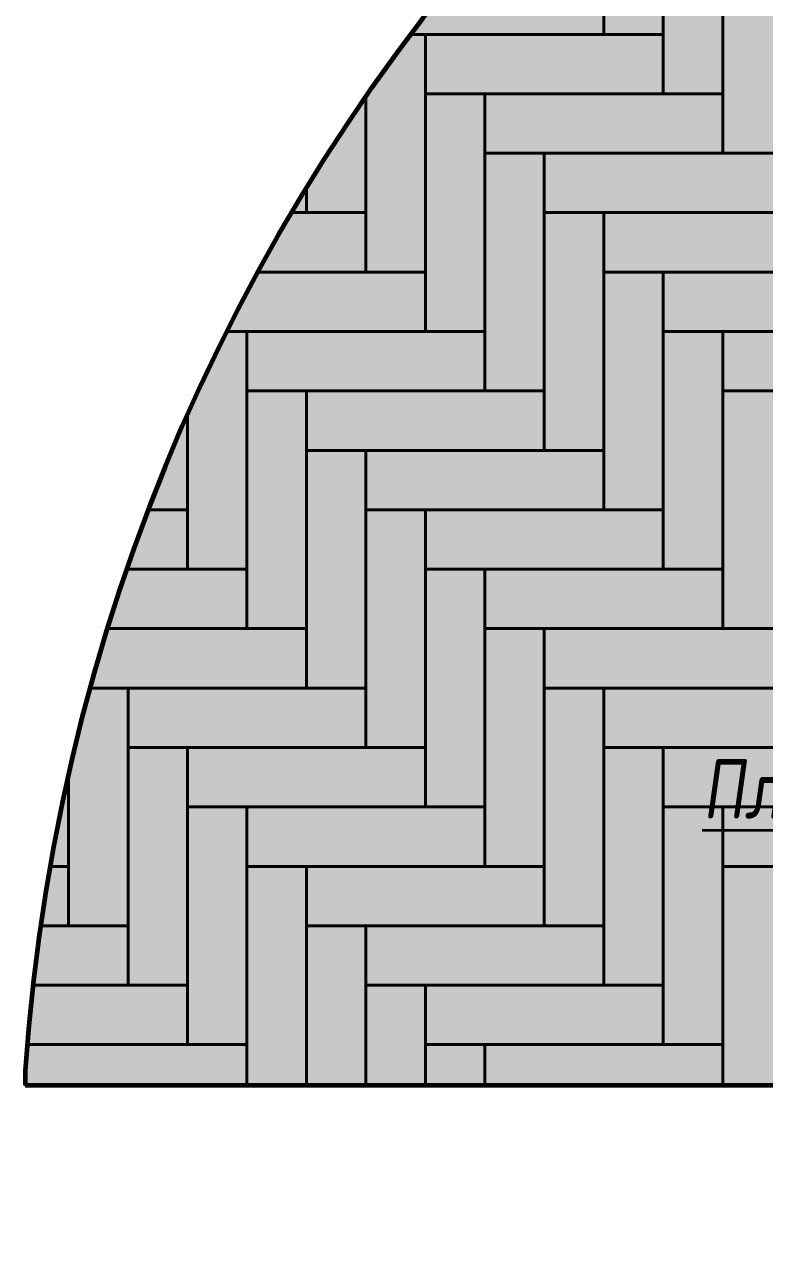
# Model space of a CAD drawing. Header units: millimetres. Extents: x -510890 to 418982, y -118257 to 141350.
# Drawn here: x 58457 to 61567, y -8091 to -2929 of the extents above; entities that cross this region are included whole.
import ezdxf
from ezdxf import colors
from ezdxf.entities.mleader import LeaderData, LeaderLine
from ezdxf.math import Vec2, Vec3

# ---------------------------------------------------------------- set-up
doc = ezdxf.new("R2010")
doc.units = ezdxf.units.MM
doc.layers.add('АР_Площадь контур', color=220, linetype='Continuous', lineweight=35, plot=False)
doc.styles.add('Архитект', font='isocpeur.ttf', dxfattribs={"width": 0.8, "oblique": 8})

msp = doc.modelspace()

# ---------------------------------------------------------------- hatches: boundary and pattern name
at = {"layer": 'АР_Площадь контур', "ltscale": 100, "true_color": 0xc7c8ca}
h = msp.add_hatch(color=9, dxfattribs=at)
h.dxf.hatch_style = 1
edge = h.paths.add_edge_path()
edge.add_arc((66642.3, -7890.6), 8202.5, 133.80209, 134.51327)
edge.add_line((60891.8, -2041.6), (60891.8, -2970.6))
edge.add_line((60891.8, -2970.6), (61141.8, -2970.6))
edge.add_line((61141.8, -2970.6), (61141.8, -1970.6))
edge.add_line((61141.8, -1970.6), (60964.8, -1970.6))
at = {"layer": 'АР_Площадь контур', "ltscale": 100, "true_color": 0xffffff}
h = msp.add_hatch(color=7, dxfattribs=at)
h.dxf.hatch_style = 1
h.paths.add_polyline_path([(61391.8, -2220.6), (61141.8, -2220.6), (61141.8, -3220.6), (61391.8, -3220.6)])
at = {"layer": 'АР_Площадь контур', "ltscale": 100, "true_color": 0x636466}
h = msp.add_hatch(color=251, dxfattribs=at)
h.dxf.hatch_style = 1
h.paths.add_polyline_path([(61641.8, -2470.6), (61391.8, -2470.6), (61391.8, -3470.6), (61641.8, -3470.6)])
at = {"layer": 'АР_Площадь контур', "ltscale": 100, "true_color": 0xc7c8ca}
h = msp.add_hatch(color=9, dxfattribs=at)
h.dxf.hatch_style = 1
edge = h.paths.add_edge_path()
edge.add_arc((66642.3, -7890.6), 8202.5, 140.92781, 143.14296)
edge.add_line((60079.3, -2970.6), (60891.8, -2970.6))
edge.add_line((60891.8, -2970.6), (60891.8, -2720.6))
edge.add_line((60891.8, -2720.6), (60274.3, -2720.6))
h = msp.add_hatch(color=9, dxfattribs=at)
h.dxf.hatch_style = 1
edge = h.paths.add_edge_path()
edge.add_arc((66642.3, -7890.6), 8202.5, 143.14296, 145.38514)
edge.add_line((59891.8, -3231.2), (59891.8, -3970.6))
edge.add_line((59891.8, -3970.6), (60141.8, -3970.6))
edge.add_line((60141.8, -3970.6), (60141.8, -2970.6))
edge.add_line((60141.8, -2970.6), (60079.3, -2970.6))
at = {"layer": 'АР_Площадь контур', "ltscale": 100, "true_color": 0xffffff}
h = msp.add_hatch(color=7, dxfattribs=at)
h.dxf.hatch_style = 1
h.paths.add_polyline_path([(61141.8, -2970.6), (60141.8, -2970.6), (60141.8, -3220.6), (61141.8, -3220.6)])
at = {"layer": 'АР_Площадь контур', "ltscale": 100, "true_color": 0x636466}
h = msp.add_hatch(color=251, dxfattribs=at)
h.dxf.hatch_style = 1
edge = h.paths.add_edge_path()
edge.add_arc((66642.3, -7890.6), 8202.5, 145.38514, 148.59086)
edge.add_line((59641.8, -3616), (59641.8, -3720.6))
edge.add_line((59641.8, -3720.6), (59891.8, -3720.6))
edge.add_line((59891.8, -3720.6), (59891.8, -3231.2))
at = {"layer": 'АР_Площадь контур', "ltscale": 100, "true_color": 0xffffff}
h = msp.add_hatch(color=7, dxfattribs=at)
h.dxf.hatch_style = 1
h.paths.add_polyline_path([(60391.8, -3220.6), (60141.8, -3220.6), (60141.8, -4220.6), (60391.8, -4220.6)])
at = {"layer": 'АР_Площадь контур', "ltscale": 100, "true_color": 0x636466}
h = msp.add_hatch(color=251, dxfattribs=at)
h.dxf.hatch_style = 1
h.paths.add_polyline_path([(61391.8, -3220.6), (60391.8, -3220.6), (60391.8, -3470.6), (61391.8, -3470.6)])
h = msp.add_hatch(color=251, dxfattribs=at)
h.dxf.hatch_style = 1
h.paths.add_polyline_path([(60641.8, -3470.6), (60391.8, -3470.6), (60391.8, -4470.6), (60641.8, -4470.6)])
at = {"layer": 'АР_Площадь контур', "ltscale": 100, "true_color": 0xc7c8ca}
h = msp.add_hatch(color=9, dxfattribs=at)
h.dxf.hatch_style = 1
h.paths.add_polyline_path([(61641.8, -3470.6), (60641.8, -3470.6), (60641.8, -3720.6), (61641.8, -3720.6)])
at = {"layer": 'АР_Площадь контур', "ltscale": 100, "true_color": 0x636466}
h = msp.add_hatch(color=251, dxfattribs=at)
h.dxf.hatch_style = 1
edge = h.paths.add_edge_path()
edge.add_arc((66642.3, -7890.6), 8202.5, 148.59086, 149.44371)
edge.add_line((59578.9, -3720.6), (59641.8, -3720.6))
edge.add_line((59641.8, -3720.6), (59641.8, -3616))
at = {"layer": 'АР_Площадь контур', "ltscale": 100, "true_color": 0xc7c8ca}
h = msp.add_hatch(color=9, dxfattribs=at)
h.dxf.hatch_style = 1
edge = h.paths.add_edge_path()
edge.add_arc((66642.3, -7890.6), 8202.5, 149.44371, 151.45128)
edge.add_line((59437.2, -3970.6), (59891.8, -3970.6))
edge.add_line((59891.8, -3970.6), (59891.8, -3720.6))
edge.add_line((59891.8, -3720.6), (59578.9, -3720.6))
h = msp.add_hatch(color=9, dxfattribs=at)
h.dxf.hatch_style = 1
h.paths.add_polyline_path([(60891.8, -3720.6), (60641.8, -3720.6), (60641.8, -4720.6), (60891.8, -4720.6)])
at = {"layer": 'АР_Площадь контур', "ltscale": 100, "true_color": 0xffffff}
h = msp.add_hatch(color=7, dxfattribs=at)
h.dxf.hatch_style = 1
h.paths.add_polyline_path([(61891.8, -3720.6), (60891.8, -3720.6), (60891.8, -3970.6), (61891.8, -3970.6)])
h = msp.add_hatch(color=7, dxfattribs=at)
h.dxf.hatch_style = 1
edge = h.paths.add_edge_path()
edge.add_arc((66642.3, -7890.6), 8202.5, 151.45128, 153.42126)
edge.add_line((59306.7, -4220.6), (60141.8, -4220.6))
edge.add_line((60141.8, -4220.6), (60141.8, -3970.6))
edge.add_line((60141.8, -3970.6), (59437.2, -3970.6))
h = msp.add_hatch(color=7, dxfattribs=at)
h.dxf.hatch_style = 1
h.paths.add_polyline_path([(61141.8, -3970.6), (60891.8, -3970.6), (60891.8, -4970.6), (61141.8, -4970.6)])
at = {"layer": 'АР_Площадь контур', "ltscale": 100, "true_color": 0x636466}
h = msp.add_hatch(color=251, dxfattribs=at)
h.dxf.hatch_style = 1
h.paths.add_polyline_path([(62141.8, -3970.6), (61141.8, -3970.6), (61141.8, -4220.6), (62141.8, -4220.6)])
at = {"layer": 'АР_Площадь контур', "ltscale": 100, "true_color": 0xffffff}
h = msp.add_hatch(color=7, dxfattribs=at)
h.dxf.hatch_style = 1
edge = h.paths.add_edge_path()
edge.add_arc((66642.3, -7890.6), 8202.5, 153.42126, 156.12419)
edge.add_line((59141.8, -4570.7), (59141.8, -5220.6))
edge.add_line((59141.8, -5220.6), (59391.8, -5220.6))
edge.add_line((59391.8, -5220.6), (59391.8, -4220.6))
edge.add_line((59391.8, -4220.6), (59306.7, -4220.6))
at = {"layer": 'АР_Площадь контур', "ltscale": 100, "true_color": 0x636466}
h = msp.add_hatch(color=251, dxfattribs=at)
h.dxf.hatch_style = 1
h.paths.add_polyline_path([(60391.8, -4220.6), (59391.8, -4220.6), (59391.8, -4470.6), (60391.8, -4470.6)])
h = msp.add_hatch(color=251, dxfattribs=at)
h.dxf.hatch_style = 1
h.paths.add_polyline_path([(61391.8, -4220.6), (61141.8, -4220.6), (61141.8, -5220.6), (61391.8, -5220.6)])
at = {"layer": 'АР_Площадь контур', "ltscale": 100, "true_color": 0xc7c8ca}
h = msp.add_hatch(color=9, dxfattribs=at)
h.dxf.hatch_style = 1
h.paths.add_polyline_path([(62391.8, -4220.6), (61391.8, -4220.6), (61391.8, -4470.6), (62391.8, -4470.6)])
at = {"layer": 'АР_Площадь контур', "ltscale": 100, "true_color": 0x636466}
h = msp.add_hatch(color=251, dxfattribs=at)
h.dxf.hatch_style = 1
h.paths.add_polyline_path([(59641.8, -4470.6), (59391.8, -4470.6), (59391.8, -5470.6), (59641.8, -5470.6)])
at = {"layer": 'АР_Площадь контур', "ltscale": 100, "true_color": 0xc7c8ca}
h = msp.add_hatch(color=9, dxfattribs=at)
h.dxf.hatch_style = 1
h.paths.add_polyline_path([(60641.8, -4470.6), (59641.8, -4470.6), (59641.8, -4720.6), (60641.8, -4720.6)])
h = msp.add_hatch(color=9, dxfattribs=at)
h.dxf.hatch_style = 1
h.paths.add_polyline_path([(61641.8, -4470.6), (61391.8, -4470.6), (61391.8, -5470.6), (61641.8, -5470.6)])
h = msp.add_hatch(color=9, dxfattribs=at)
h.dxf.hatch_style = 1
edge = h.paths.add_edge_path()
edge.add_arc((66642.3, -7890.6), 8202.5, 156.12419, 159.14579)
edge.add_line((58977.2, -4970.6), (59141.8, -4970.6))
edge.add_line((59141.8, -4970.6), (59141.8, -4570.7))
h = msp.add_hatch(color=9, dxfattribs=at)
h.dxf.hatch_style = 1
h.paths.add_polyline_path([(59891.8, -4720.6), (59641.8, -4720.6), (59641.8, -5720.6), (59891.8, -5720.6)])
at = {"layer": 'АР_Площадь контур', "ltscale": 100, "true_color": 0xffffff}
h = msp.add_hatch(color=7, dxfattribs=at)
h.dxf.hatch_style = 1
h.paths.add_polyline_path([(60891.8, -4720.6), (59891.8, -4720.6), (59891.8, -4970.6), (60891.8, -4970.6)])
h = msp.add_hatch(color=7, dxfattribs=at)
h.dxf.hatch_style = 1
edge = h.paths.add_edge_path()
edge.add_arc((66642.3, -7890.6), 8202.5, 159.14579, 161.00336)
edge.add_line((58886.6, -5220.6), (59141.8, -5220.6))
edge.add_line((59141.8, -5220.6), (59141.8, -4970.6))
edge.add_line((59141.8, -4970.6), (58977.2, -4970.6))
h = msp.add_hatch(color=7, dxfattribs=at)
h.dxf.hatch_style = 1
h.paths.add_polyline_path([(60141.8, -4970.6), (59891.8, -4970.6), (59891.8, -5970.6), (60141.8, -5970.6)])
at = {"layer": 'АР_Площадь контур', "ltscale": 100, "true_color": 0x636466}
h = msp.add_hatch(color=251, dxfattribs=at)
h.dxf.hatch_style = 1
h.paths.add_polyline_path([(61141.8, -4970.6), (60141.8, -4970.6), (60141.8, -5220.6), (61141.8, -5220.6)])
h = msp.add_hatch(color=251, dxfattribs=at)
h.dxf.hatch_style = 1
edge = h.paths.add_edge_path()
edge.add_arc((66642.3, -7890.6), 8202.5, 161.00336, 162.84042)
edge.add_line((58805, -5470.6), (59391.8, -5470.6))
edge.add_line((59391.8, -5470.6), (59391.8, -5220.6))
edge.add_line((59391.8, -5220.6), (58886.6, -5220.6))
h = msp.add_hatch(color=251, dxfattribs=at)
h.dxf.hatch_style = 1
h.paths.add_polyline_path([(60391.8, -5220.6), (60141.8, -5220.6), (60141.8, -6220.6), (60391.8, -6220.6)])
at = {"layer": 'АР_Площадь контур', "ltscale": 100, "true_color": 0xc7c8ca}
h = msp.add_hatch(color=9, dxfattribs=at)
h.dxf.hatch_style = 1
h.paths.add_polyline_path([(61391.8, -5220.6), (60391.8, -5220.6), (60391.8, -5470.6), (61391.8, -5470.6)])
h = msp.add_hatch(color=9, dxfattribs=at)
h.dxf.hatch_style = 1
edge = h.paths.add_edge_path()
edge.add_arc((66642.3, -7890.6), 8202.5, 162.84042, 164.65946)
edge.add_line((58732.1, -5720.6), (59641.8, -5720.6))
edge.add_line((59641.8, -5720.6), (59641.8, -5470.6))
edge.add_line((59641.8, -5470.6), (58805, -5470.6))
h = msp.add_hatch(color=9, dxfattribs=at)
h.dxf.hatch_style = 1
h.paths.add_polyline_path([(60641.8, -5470.6), (60391.8, -5470.6), (60391.8, -6470.6), (60641.8, -6470.6)])
at = {"layer": 'АР_Площадь контур', "ltscale": 100, "true_color": 0xffffff}
h = msp.add_hatch(color=7, dxfattribs=at)
h.dxf.hatch_style = 1
h.paths.add_polyline_path([(61641.8, -5470.6), (60641.8, -5470.6), (60641.8, -5720.6), (61641.8, -5720.6)])
at = {"layer": 'АР_Площадь контур', "ltscale": 100, "true_color": 0xc7c8ca}
h = msp.add_hatch(color=9, dxfattribs=at)
h.dxf.hatch_style = 1
edge = h.paths.add_edge_path()
edge.add_arc((66642.3, -7890.6), 8202.5, 164.65946, 167.26037)
edge.add_line((58641.8, -6081.8), (58641.8, -6720.6))
edge.add_line((58641.8, -6720.6), (58891.8, -6720.6))
edge.add_line((58891.8, -6720.6), (58891.8, -5720.6))
edge.add_line((58891.8, -5720.6), (58732.1, -5720.6))
at = {"layer": 'АР_Площадь контур', "ltscale": 100, "true_color": 0xffffff}
h = msp.add_hatch(color=7, dxfattribs=at)
h.dxf.hatch_style = 1
h.paths.add_polyline_path([(59891.8, -5720.6), (58891.8, -5720.6), (58891.8, -5970.6), (59891.8, -5970.6)])
h = msp.add_hatch(color=7, dxfattribs=at)
h.dxf.hatch_style = 1
h.paths.add_polyline_path([(60891.8, -5720.6), (60641.8, -5720.6), (60641.8, -6720.6), (60891.8, -6720.6)])
at = {"layer": 'АР_Площадь контур', "ltscale": 100, "true_color": 0x636466}
h = msp.add_hatch(color=251, dxfattribs=at)
h.dxf.hatch_style = 1
h.paths.add_polyline_path([(61891.8, -5720.6), (60891.8, -5720.6), (60891.8, -5970.6), (61891.8, -5970.6)])
at = {"layer": 'АР_Площадь контур', "ltscale": 100, "true_color": 0xffffff}
h = msp.add_hatch(color=7, dxfattribs=at)
h.dxf.hatch_style = 1
h.paths.add_polyline_path([(59141.8, -5970.6), (58891.8, -5970.6), (58891.8, -6970.6), (59141.8, -6970.6)])
at = {"layer": 'АР_Площадь контур', "ltscale": 100, "true_color": 0x636466}
h = msp.add_hatch(color=251, dxfattribs=at)
h.dxf.hatch_style = 1
h.paths.add_polyline_path([(60141.8, -5970.6), (59141.8, -5970.6), (59141.8, -6220.6), (60141.8, -6220.6)])
h = msp.add_hatch(color=251, dxfattribs=at)
h.dxf.hatch_style = 1
h.paths.add_polyline_path([(61141.8, -5970.6), (60891.8, -5970.6), (60891.8, -6970.6), (61141.8, -6970.6)])
at = {"layer": 'АР_Площадь контур', "ltscale": 100, "true_color": 0xc7c8ca}
h = msp.add_hatch(color=9, dxfattribs=at)
h.dxf.hatch_style = 1
h.paths.add_polyline_path([(62141.8, -5970.6), (61141.8, -5970.6), (61141.8, -6220.6), (62141.8, -6220.6)])
at = {"layer": 'АР_Площадь контур', "ltscale": 100, "true_color": 0x636466}
h = msp.add_hatch(color=251, dxfattribs=at)
h.dxf.hatch_style = 1
edge = h.paths.add_edge_path()
edge.add_arc((66642.3, -7890.6), 8202.5, 167.26037, 170.03076)
edge.add_line((58563.7, -6470.6), (58641.8, -6470.6))
edge.add_line((58641.8, -6470.6), (58641.8, -6081.8))
h = msp.add_hatch(color=251, dxfattribs=at)
h.dxf.hatch_style = 1
h.paths.add_polyline_path([(59391.8, -6220.6), (59141.8, -6220.6), (59141.8, -7220.6), (59391.8, -7220.6)])
at = {"layer": 'АР_Площадь контур', "ltscale": 100, "true_color": 0xc7c8ca}
h = msp.add_hatch(color=9, dxfattribs=at)
h.dxf.hatch_style = 1
h.paths.add_polyline_path([(60391.8, -6220.6), (59391.8, -6220.6), (59391.8, -6470.6), (60391.8, -6470.6)])
h = msp.add_hatch(color=9, dxfattribs=at)
h.dxf.hatch_style = 1
h.paths.add_polyline_path([(61391.8, -6220.6), (61141.8, -6220.6), (61141.8, -7220.6), (61391.8, -7220.6)])
at = {"layer": 'АР_Площадь контур', "ltscale": 100, "true_color": 0xffffff}
h = msp.add_hatch(color=7, dxfattribs=at)
h.dxf.hatch_style = 1
h.paths.add_polyline_path([(62391.8, -6220.6), (61391.8, -6220.6), (61391.8, -6470.6), (62391.8, -6470.6)])
at = {"layer": 'АР_Площадь контур', "ltscale": 100, "true_color": 0xc7c8ca}
h = msp.add_hatch(color=9, dxfattribs=at)
h.dxf.hatch_style = 1
edge = h.paths.add_edge_path()
edge.add_arc((66642.3, -7890.6), 8202.5, 170.03076, 171.79931)
edge.add_line((58523.7, -6720.6), (58641.8, -6720.6))
edge.add_line((58641.8, -6720.6), (58641.8, -6470.6))
edge.add_line((58641.8, -6470.6), (58563.7, -6470.6))
h = msp.add_hatch(color=9, dxfattribs=at)
h.dxf.hatch_style = 1
h.paths.add_polyline_path([(59391.8, -7390.7), (59641.8, -7390.7), (59641.8, -6470.6), (59391.8, -6470.6)])
at = {"layer": 'АР_Площадь контур', "ltscale": 100, "true_color": 0xffffff}
h = msp.add_hatch(color=7, dxfattribs=at)
h.dxf.hatch_style = 1
h.paths.add_polyline_path([(60641.8, -6470.6), (59641.8, -6470.6), (59641.8, -6720.6), (60641.8, -6720.6)])
h = msp.add_hatch(color=7, dxfattribs=at)
h.dxf.hatch_style = 1
h.paths.add_polyline_path([(61391.8, -7390.7), (61641.8, -7390.7), (61641.8, -6470.6), (61391.8, -6470.6)])
h = msp.add_hatch(color=7, dxfattribs=at)
h.dxf.hatch_style = 1
edge = h.paths.add_edge_path()
edge.add_arc((66642.3, -7890.6), 8202.5, 171.79931, 173.56003)
edge.add_line((58491.6, -6970.6), (58891.8, -6970.6))
edge.add_line((58891.8, -6970.6), (58891.8, -6720.6))
edge.add_line((58891.8, -6720.6), (58523.7, -6720.6))
h = msp.add_hatch(color=7, dxfattribs=at)
h.dxf.hatch_style = 1
h.paths.add_polyline_path([(59641.8, -7390.7), (59891.8, -7390.7), (59891.8, -6720.6), (59641.8, -6720.6)])
at = {"layer": 'АР_Площадь контур', "ltscale": 100, "true_color": 0x636466}
h = msp.add_hatch(color=251, dxfattribs=at)
h.dxf.hatch_style = 1
h.paths.add_polyline_path([(60891.8, -6720.6), (59891.8, -6720.6), (59891.8, -6970.6), (60891.8, -6970.6)])
h = msp.add_hatch(color=251, dxfattribs=at)
h.dxf.hatch_style = 1
edge = h.paths.add_edge_path()
edge.add_arc((66642.3, -7890.6), 8202.5, 173.56003, 175.31465)
edge.add_line((58467.3, -7220.6), (59141.8, -7220.6))
edge.add_line((59141.8, -7220.6), (59141.8, -6970.6))
edge.add_line((59141.8, -6970.6), (58491.6, -6970.6))
h = msp.add_hatch(color=251, dxfattribs=at)
h.dxf.hatch_style = 1
h.paths.add_polyline_path([(59891.8, -7390.7), (60141.8, -7390.7), (60141.8, -6970.6), (59891.8, -6970.6)])
at = {"layer": 'АР_Площадь контур', "ltscale": 100, "true_color": 0xc7c8ca}
h = msp.add_hatch(color=9, dxfattribs=at)
h.dxf.hatch_style = 1
h.paths.add_polyline_path([(61141.8, -6970.6), (60141.8, -6970.6), (60141.8, -7220.6), (61141.8, -7220.6)])
h = msp.add_hatch(color=9, dxfattribs=at)
h.dxf.hatch_style = 1
edge = h.paths.add_edge_path()
edge.add_arc((66642.3, -7890.6), 8202.5, 175.31465, 176.08507)
edge.add_line((58459, -7330.6), (58459, -7390.7))
edge.add_line((58459, -7390.7), (59391.8, -7390.7))
edge.add_line((59391.8, -7390.7), (59391.8, -7220.6))
edge.add_line((59391.8, -7220.6), (58467.3, -7220.6))
h = msp.add_hatch(color=9, dxfattribs=at)
h.dxf.hatch_style = 1
h.paths.add_polyline_path([(60141.8, -7390.7), (60391.8, -7390.7), (60391.8, -7220.6), (60141.8, -7220.6)])
at = {"layer": 'АР_Площадь контур', "ltscale": 100, "true_color": 0xffffff}
h = msp.add_hatch(color=7, dxfattribs=at)
h.dxf.hatch_style = 1
h.paths.add_polyline_path([(60391.8, -7390.7), (61391.8, -7390.7), (61391.8, -7220.6), (60391.8, -7220.6)])

# ---------------------------------------------------------------- linework, layer by layer
at = {"layer": 'АР_Площадь контур', "lineweight": 60}
msp.add_lwpolyline([(75392.3, -3101), (75392.3, 3859.4), (66892.3, 3859.4), (66892.3, 169.4), (66382.3, 169.4), (66382.3, 292.7), (66082.3, 292.7, 0.374732), (58459, -7330.6), (58459, -7390.7)], format="xyb", dxfattribs=at)
at = {"layer": 'АР_Площадь контур', "color": 7, "ltscale": 100}
msp.add_lwpolyline([(66892.3, 169.4), (66382.3, 169.4), (66382.3, 292.7), (66082.3, 292.7, 0.374731), (58459, -7330.6), (58459, -7390.7), (64742.8, -7390.7), (64742.8, -7991.6), (66442.3, -7992.6), (66442.5, -7690.6), (66842.3, -7690.6), (66842.3, -7970.6), (69360.7, -7970.6), (69360.7, -8090.6), (71060.7, -8090.6), (71060.7, -7970.6), (72442.3, -7970.6), (72442.3, -7690.6), (72842.3, -7690.6), (72842.3, -7970.6), (75392.4, -7970.6), (75392.3, 3859.4), (66892.3, 3859.4)], format="xyb", close=True, dxfattribs=at)
for points in [[(60964.8, -1970.6), (61141.8, -1970.6), (61141.8, -2970.6), (60891.8, -2970.6), (60891.8, -2041.6)], [(60274.3, -2720.6), (60891.8, -2720.6), (60891.8, -2970.6), (60079.3, -2970.6)], [(60079.3, -2970.6), (60141.8, -2970.6), (60141.8, -3970.6), (59891.8, -3970.6), (59891.8, -3231.2)], [(59891.8, -3231.2), (59891.8, -3720.6), (59641.8, -3720.6), (59641.8, -3616)], [(59641.8, -3616), (59641.8, -3720.6), (59578.9, -3720.6)], [(59578.9, -3720.6), (59891.8, -3720.6), (59891.8, -3970.6), (59437.2, -3970.6)], [(59437.2, -3970.6), (60141.8, -3970.6), (60141.8, -4220.6), (59306.7, -4220.6)], [(59306.7, -4220.6), (59391.8, -4220.6), (59391.8, -5220.6), (59141.8, -5220.6), (59141.8, -4570.7)], [(59141.8, -4570.7), (59141.8, -4970.6), (58977.2, -4970.6)], [(58977.2, -4970.6), (59141.8, -4970.6), (59141.8, -5220.6), (58886.6, -5220.6)], [(58886.6, -5220.6), (59391.8, -5220.6), (59391.8, -5470.6), (58805, -5470.6)], [(58805, -5470.6), (59641.8, -5470.6), (59641.8, -5720.6), (58732.1, -5720.6)], [(58732.1, -5720.6), (58891.8, -5720.6), (58891.8, -6720.6), (58641.8, -6720.6), (58641.8, -6081.8)], [(58641.8, -6081.8), (58641.8, -6470.6), (58563.7, -6470.6)], [(58563.7, -6470.6), (58641.8, -6470.6), (58641.8, -6720.6), (58523.7, -6720.6)], [(59391.8, -7390.7), (59391.8, -6470.6), (59641.8, -6470.6), (59641.8, -7390.7)], [(61391.8, -7390.7), (61391.8, -6470.6), (61641.8, -6470.6), (61641.8, -7390.7)], [(58523.7, -6720.6), (58891.8, -6720.6), (58891.8, -6970.6), (58491.6, -6970.6)], [(59641.8, -7390.7), (59641.8, -6720.6), (59891.8, -6720.6), (59891.8, -7390.7)], [(58491.6, -6970.6), (59141.8, -6970.6), (59141.8, -7220.6), (58467.3, -7220.6)], [(59891.8, -7390.7), (59891.8, -6970.6), (60141.8, -6970.6), (60141.8, -7390.7)], [(58467.3, -7220.6), (59391.8, -7220.6), (59391.8, -7390.7)], [(60141.8, -7390.7), (60141.8, -7220.6), (60391.8, -7220.6), (60391.8, -7390.7)], [(60391.8, -7390.7), (60391.8, -7220.6), (61391.8, -7220.6), (61391.8, -7390.7)]]:
    msp.add_lwpolyline(points, dxfattribs=at)
for points in [[(61141.8, -3220.6), (61141.8, -2220.6), (61391.8, -2220.6), (61391.8, -3220.6)], [(61391.8, -3470.6), (61391.8, -2470.6), (61641.8, -2470.6), (61641.8, -3470.6)], [(60141.8, -2970.6), (61141.8, -2970.6), (61141.8, -3220.6), (60141.8, -3220.6)], [(60141.8, -4220.6), (60141.8, -3220.6), (60391.8, -3220.6), (60391.8, -4220.6)], [(60391.8, -3220.6), (61391.8, -3220.6), (61391.8, -3470.6), (60391.8, -3470.6)], [(60391.8, -4470.6), (60391.8, -3470.6), (60641.8, -3470.6), (60641.8, -4470.6)], [(60641.8, -3470.6), (61641.8, -3470.6), (61641.8, -3720.6), (60641.8, -3720.6)], [(60641.8, -4720.6), (60641.8, -3720.6), (60891.8, -3720.6), (60891.8, -4720.6)], [(60891.8, -3720.6), (61891.8, -3720.6), (61891.8, -3970.6), (60891.8, -3970.6)], [(60891.8, -4970.6), (60891.8, -3970.6), (61141.8, -3970.6), (61141.8, -4970.6)], [(61141.8, -3970.6), (62141.8, -3970.6), (62141.8, -4220.6), (61141.8, -4220.6)], [(59391.8, -4220.6), (60391.8, -4220.6), (60391.8, -4470.6), (59391.8, -4470.6)], [(61141.8, -5220.6), (61141.8, -4220.6), (61391.8, -4220.6), (61391.8, -5220.6)], [(61391.8, -4220.6), (62391.8, -4220.6), (62391.8, -4470.6), (61391.8, -4470.6)], [(59391.8, -5470.6), (59391.8, -4470.6), (59641.8, -4470.6), (59641.8, -5470.6)], [(59641.8, -4470.6), (60641.8, -4470.6), (60641.8, -4720.6), (59641.8, -4720.6)], [(61391.8, -5470.6), (61391.8, -4470.6), (61641.8, -4470.6), (61641.8, -5470.6)], [(59641.8, -5720.6), (59641.8, -4720.6), (59891.8, -4720.6), (59891.8, -5720.6)], [(59891.8, -4720.6), (60891.8, -4720.6), (60891.8, -4970.6), (59891.8, -4970.6)], [(59891.8, -5970.6), (59891.8, -4970.6), (60141.8, -4970.6), (60141.8, -5970.6)], [(60141.8, -4970.6), (61141.8, -4970.6), (61141.8, -5220.6), (60141.8, -5220.6)], [(60141.8, -6220.6), (60141.8, -5220.6), (60391.8, -5220.6), (60391.8, -6220.6)], [(60391.8, -5220.6), (61391.8, -5220.6), (61391.8, -5470.6), (60391.8, -5470.6)], [(60391.8, -6470.6), (60391.8, -5470.6), (60641.8, -5470.6), (60641.8, -6470.6)], [(60641.8, -5470.6), (61641.8, -5470.6), (61641.8, -5720.6), (60641.8, -5720.6)], [(58891.8, -5720.6), (59891.8, -5720.6), (59891.8, -5970.6), (58891.8, -5970.6)], [(60641.8, -6720.6), (60641.8, -5720.6), (60891.8, -5720.6), (60891.8, -6720.6)], [(60891.8, -5720.6), (61891.8, -5720.6), (61891.8, -5970.6), (60891.8, -5970.6)], [(58891.8, -6970.6), (58891.8, -5970.6), (59141.8, -5970.6), (59141.8, -6970.6)], [(59141.8, -5970.6), (60141.8, -5970.6), (60141.8, -6220.6), (59141.8, -6220.6)], [(60891.8, -6970.6), (60891.8, -5970.6), (61141.8, -5970.6), (61141.8, -6970.6)], [(61141.8, -5970.6), (62141.8, -5970.6), (62141.8, -6220.6), (61141.8, -6220.6)], [(59141.8, -7220.6), (59141.8, -6220.6), (59391.8, -6220.6), (59391.8, -7220.6)], [(59391.8, -6220.6), (60391.8, -6220.6), (60391.8, -6470.6), (59391.8, -6470.6)], [(61141.8, -7220.6), (61141.8, -6220.6), (61391.8, -6220.6), (61391.8, -7220.6)], [(61391.8, -6220.6), (62391.8, -6220.6), (62391.8, -6470.6), (61391.8, -6470.6)], [(59641.8, -6470.6), (60641.8, -6470.6), (60641.8, -6720.6), (59641.8, -6720.6)], [(59891.8, -6720.6), (60891.8, -6720.6), (60891.8, -6970.6), (59891.8, -6970.6)], [(60141.8, -6970.6), (61141.8, -6970.6), (61141.8, -7220.6), (60141.8, -7220.6)]]:
    msp.add_lwpolyline(points, close=True, dxfattribs=at)
at = {"layer": 'АР_Площадь контур', "lineweight": 60}
msp.add_lwpolyline([(58459, -7390.7), (64742.8, -7390.7), (64742.8, -7990.7), (66442.3, -7990.7), (66442.3, -7690.6), (66842.3, -7690.6), (66842.3, -7970.6), (67360.7, -7970.6)], dxfattribs=at)

# ---------------------------------------------------------------- leaders
at = {"layer": 'АР_Площадь контур'}
ml = msp.add_multileader_mtext('Standard', dxfattribs=at)
ml.set_content('Пл-7', color=256, style='Архитект')
ml.set_leader_properties(color=256, linetype='ByLayer', lineweight=-1)
ml.build(insert=Vec2(0, 0))
ml.multileader.update_dxf_attribs({"text_left_attachment_type": 6, "text_right_attachment_type": 6, "dogleg_length": 25, "arrow_head_size": 200})
ctx = ml.context
ctx.base_point, ctx.char_height, ctx.arrow_head_size, ctx.landing_gap_size, ctx.plane_origin = Vec3(61206.2, -6319.9), 250, 200, 100, Vec3(47528.3, -6183.2)
ctx.left_attachment, ctx.right_attachment = 6, 6
notes = []
notes.append((ctx, [(0, (1, 1, 0), (62041.5, -6319.9), (-1, 0), 25, [(1, [(62873.8, -7390)], 0, [])])]))
ctx.mtext.insert, ctx.mtext.width, ctx.mtext.defined_height, ctx.mtext.line_spacing_style, ctx.mtext.flow_direction = Vec3(61306.2, -6019.9), 3549.472, 1007.6, 2, 5
for ctx, leaders in notes:
    for number, flags, end, landing, length, lines in leaders:
        leader = LeaderData()
        leader.index, (leader.has_last_leader_line, leader.has_dogleg_vector, leader.attachment_direction) = number, flags
        leader.last_leader_point, leader.dogleg_vector, leader.dogleg_length = Vec3(end), Vec3(landing), length
        for number, points, colour, breaks in lines:
            line = LeaderLine()
            line.index, line.vertices, line.color, line.breaks = number, Vec3.list(points), colors.encode_raw_color(colour), breaks
            leader.lines.append(line)
        ctx.leaders.append(leader)

doc.saveas('drawing.dxf')
